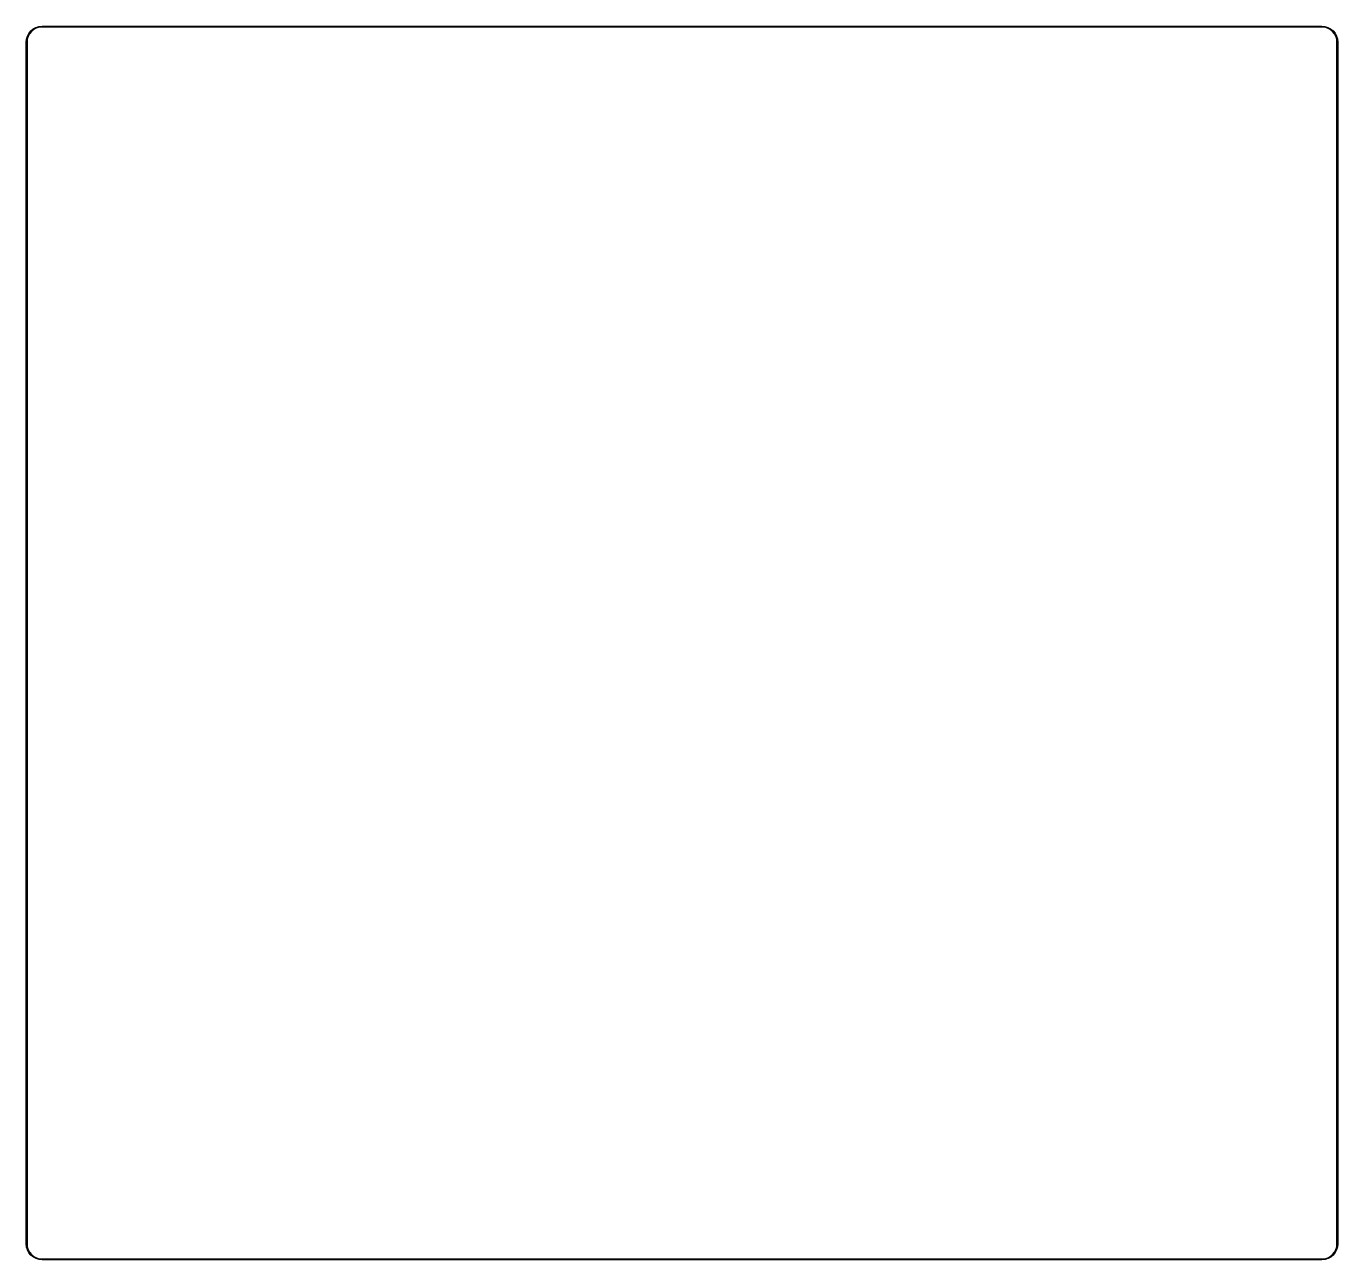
# Model space of a CAD drawing. Extents: x 57 to 141, y -182 to -103.
import ezdxf

# ---------------------------------------------------------------- set-up
doc = ezdxf.new("R2010")
doc.units = 0
doc.layers.add('BLACK', color=7, linetype='CONTINUOUS')

msp = doc.modelspace()

# ---------------------------------------------------------------- linework, layer by layer
at = {"layer": 'BLACK', "linetype": 'CONTINUOUS'}
for p, q in [((57.1477, -103.431), (57.2711, -103.28)), ((57.3083, -103.313), (57.188, -103.461)), ((57.2711, -103.28), (57.2713, -103.279)), ((57.2713, -103.279), (57.2729, -103.278)), ((57.2729, -103.278), (57.2745, -103.276)), ((57.2745, -103.276), (57.4249, -103.152)), ((57.4549, -103.192), (57.3083, -103.313)), ((57.4249, -103.152), (57.4251, -103.151)), ((57.4251, -103.151), (57.4271, -103.15)), ((57.4271, -103.15), (57.4289, -103.149)), ((57.4289, -103.149), (57.6006, -103.056)), ((57.6222, -103.101), (57.4549, -103.192)), ((57.6006, -103.056), (57.6009, -103.056)), ((57.6009, -103.056), (57.603, -103.055)), ((57.603, -103.055), (57.6051, -103.054)), ((57.6051, -103.054), (57.7915, -102.997)), ((57.804, -103.045), (57.6222, -103.101)), ((57.7915, -102.997), (57.7919, -102.996)), ((57.7919, -102.996), (57.7941, -102.996)), ((57.7941, -102.996), (57.7963, -102.996)), ((57.7963, -102.996), (57.9904, -102.975)), ((57.9944, -103.025), (57.804, -103.045)), ((57.9904, -102.975), (57.9908, -102.975)), ((57.9908, -102.975), (57.9919, -102.975)), ((57.9919, -102.975), (57.9929, -102.975)), ((57.9929, -102.975), (57.9987, -102.975)), ((58.0001, -103.025), (57.9944, -103.025)), ((57.9987, -102.975), (57.9988, -102.975)), ((57.9988, -102.975), (140.001, -102.975)), ((139.999, -103.025), (58.0001, -103.025)), ((140.189, -103.044), (139.999, -103.025)), ((140.001, -102.975), (140.002, -102.975)), ((140.002, -102.975), (140.002, -102.975)), ((140.002, -102.975), (140.197, -102.994)), ((140.371, -103.099), (140.189, -103.044)), ((140.197, -102.994), (140.197, -102.994)), ((140.197, -102.994), (140.199, -102.995)), ((140.199, -102.995), (140.201, -102.995)), ((140.201, -102.995), (140.388, -103.052)), ((140.539, -103.188), (140.371, -103.099)), ((140.388, -103.052), (140.389, -103.052)), ((140.389, -103.052), (140.391, -103.053)), ((140.391, -103.053), (140.393, -103.053)), ((140.393, -103.053), (140.565, -103.145)), ((140.687, -103.308), (140.539, -103.188)), ((140.565, -103.145), (140.565, -103.145)), ((140.565, -103.145), (140.567, -103.146)), ((140.567, -103.146), (140.569, -103.148)), ((140.569, -103.148), (140.72, -103.271)), ((140.808, -103.455), (140.687, -103.308)), ((140.72, -103.271), (140.721, -103.271)), ((140.721, -103.271), (140.722, -103.273)), ((140.722, -103.273), (140.724, -103.274)), ((140.724, -103.274), (140.848, -103.425)), ((56.975, -103.999), (56.9751, -103.998)), ((56.975, -181.001), (56.975, -103.999)), ((56.9751, -103.998), (56.9942, -103.803)), ((56.9751, -103.998), (56.9751, -103.998)), ((56.9942, -103.803), (56.9947, -103.801)), ((56.9942, -103.803), (56.9942, -103.803)), ((56.9947, -103.801), (56.9951, -103.799)), ((56.9951, -103.799), (57.0515, -103.612)), ((57.0437, -103.811), (57.025, -104.001)), ((57.025, -104.001), (57.025, -181)), ((57.0987, -103.629), (57.0437, -103.811)), ((57.0515, -103.612), (57.0516, -103.611)), ((57.0516, -103.611), (57.0525, -103.609)), ((57.0525, -103.609), (57.0534, -103.607)), ((57.0534, -103.607), (57.145, -103.435)), ((57.188, -103.461), (57.0987, -103.629)), ((57.145, -103.435), (57.1452, -103.435)), ((57.1452, -103.435), (57.1464, -103.433)), ((57.1464, -103.433), (57.1477, -103.431)), ((140.899, -103.622), (140.808, -103.455)), ((140.848, -103.425), (140.849, -103.425)), ((140.849, -103.425), (140.85, -103.427)), ((140.85, -103.427), (140.851, -103.429)), ((140.851, -103.429), (140.944, -103.601)), ((140.955, -103.804), (140.899, -103.622)), ((140.944, -103.601), (140.944, -103.601)), ((140.944, -103.601), (140.945, -103.603)), ((140.945, -103.603), (140.946, -103.605)), ((140.946, -103.605), (141.003, -103.792)), ((140.975, -103.994), (140.955, -103.804)), ((140.975, -104), (140.975, -103.994)), ((140.975, -110.001), (140.975, -104)), ((140.975, -104), (140.975, -104)), ((141.003, -103.792), (141.004, -103.792)), ((141.004, -103.792), (141.004, -103.794)), ((141.004, -103.794), (141.004, -103.796)), ((141.004, -103.796), (141.025, -103.99)), ((141.025, -103.99), (141.025, -103.991)), ((141.025, -103.991), (141.025, -103.992)), ((141.025, -103.992), (141.025, -103.993)), ((141.025, -103.993), (141.025, -103.999)), ((141.025, -103.999), (141.025, -103.999)), ((141.025, -103.999), (141.025, -181.001)), ((140.975, -152.001), (140.975, -110.001)), ((140.975, -110.001), (140.975, -110.001)), ((140.975, -166.999), (140.975, -152.001)), ((140.975, -152.001), (140.975, -152.001)), ((140.975, -180.999), (140.975, -166.999)), ((140.975, -166.999), (140.975, -166.999)), ((56.975, -181.007), (56.975, -181.001)), ((56.975, -181.001), (56.975, -181.001)), ((56.9751, -181.008), (56.975, -181.007)), ((56.9751, -181.009), (56.9751, -181.008)), ((56.9752, -181.01), (56.9751, -181.009)), ((56.9956, -181.204), (56.9752, -181.01)), ((56.996, -181.206), (56.9956, -181.204)), ((56.9964, -181.208), (56.996, -181.206)), ((56.9965, -181.208), (56.9964, -181.208)), ((57.0543, -181.395), (56.9965, -181.208)), ((57.025, -181), (57.025, -181.006)), ((57.025, -181.006), (57.045, -181.196)), ((57.045, -181.196), (57.1013, -181.378)), ((57.0551, -181.397), (57.0543, -181.395)), ((57.056, -181.399), (57.0551, -181.397)), ((57.0561, -181.399), (57.056, -181.399)), ((57.149, -181.571), (57.0561, -181.399)), ((57.1013, -181.378), (57.1918, -181.545)), ((57.1918, -181.545), (57.3131, -181.692)), ((140.692, -181.687), (140.812, -181.539)), ((140.812, -181.539), (140.901, -181.371)), ((140.947, -181.393), (140.855, -181.565)), ((140.901, -181.371), (140.956, -181.189)), ((140.948, -181.389), (140.947, -181.391)), ((140.947, -181.391), (140.947, -181.393)), ((141.005, -181.201), (140.948, -181.388)), ((140.948, -181.388), (140.948, -181.389)), ((140.956, -181.189), (140.975, -180.999)), ((141.006, -181.197), (141.005, -181.199)), ((141.005, -181.199), (141.005, -181.201)), ((141.025, -181.002), (141.006, -181.197)), ((141.006, -181.197), (141.006, -181.197)), ((141.025, -181.001), (141.025, -181.002)), ((141.025, -181.002), (141.025, -181.002)), ((57.1502, -181.573), (57.149, -181.571)), ((57.1515, -181.575), (57.1502, -181.573)), ((57.1517, -181.575), (57.1515, -181.575)), ((57.2761, -181.726), (57.1517, -181.575)), ((57.2777, -181.727), (57.2761, -181.726)), ((57.2793, -181.729), (57.2777, -181.727)), ((57.2796, -181.729), (57.2793, -181.729)), ((57.4308, -181.852), (57.2796, -181.729)), ((57.3131, -181.692), (57.4605, -181.812)), ((57.4327, -181.854), (57.4308, -181.852)), ((57.4346, -181.855), (57.4327, -181.854)), ((57.4349, -181.855), (57.4346, -181.855)), ((57.6072, -181.947), (57.4349, -181.855)), ((57.4605, -181.812), (57.6285, -181.901)), ((57.6093, -181.947), (57.6072, -181.947)), ((57.6114, -181.948), (57.6093, -181.947)), ((57.6117, -181.948), (57.6114, -181.948)), ((57.7985, -182.005), (57.6117, -181.948)), ((57.6285, -181.901), (57.8106, -181.956)), ((57.8007, -182.005), (57.7985, -182.005)), ((57.803, -182.006), (57.8007, -182.005)), ((57.8033, -182.006), (57.803, -182.006)), ((57.9976, -182.025), (57.8033, -182.006)), ((57.8106, -181.956), (58.0012, -181.975)), ((57.9988, -182.025), (57.9976, -182.025)), ((57.9976, -182.025), (57.9976, -182.025)), ((140.001, -182.025), (57.9988, -182.025)), ((58.0012, -181.975), (140, -181.975)), ((140, -181.975), (140.006, -181.975)), ((140.007, -182.025), (140.001, -182.025)), ((140.001, -182.025), (140.001, -182.025)), ((140.006, -181.975), (140.196, -181.955)), ((140.008, -182.025), (140.007, -182.025)), ((140.009, -182.025), (140.008, -182.025)), ((140.01, -182.025), (140.009, -182.025)), ((140.204, -182.004), (140.01, -182.025)), ((140.196, -181.955), (140.378, -181.899)), ((140.206, -182.004), (140.204, -182.004)), ((140.208, -182.004), (140.206, -182.004)), ((140.395, -181.946), (140.208, -182.003)), ((140.208, -182.003), (140.208, -182.004)), ((140.378, -181.899), (140.545, -181.808)), ((140.397, -181.945), (140.395, -181.946)), ((140.399, -181.944), (140.397, -181.945)), ((140.571, -181.851), (140.399, -181.944)), ((140.399, -181.944), (140.399, -181.944)), ((140.545, -181.808), (140.692, -181.687)), ((140.573, -181.85), (140.571, -181.851)), ((140.575, -181.849), (140.573, -181.85)), ((140.726, -181.724), (140.575, -181.848)), ((140.575, -181.848), (140.575, -181.849)), ((140.727, -181.722), (140.726, -181.724)), ((140.729, -181.721), (140.727, -181.722)), ((140.852, -181.569), (140.729, -181.72)), ((140.729, -181.72), (140.729, -181.721)), ((140.854, -181.567), (140.852, -181.569)), ((140.855, -181.565), (140.854, -181.567)), ((140.855, -181.565), (140.855, -181.565))]:
    msp.add_line(p, q, dxfattribs=at)

doc.saveas('drawing.dxf')
